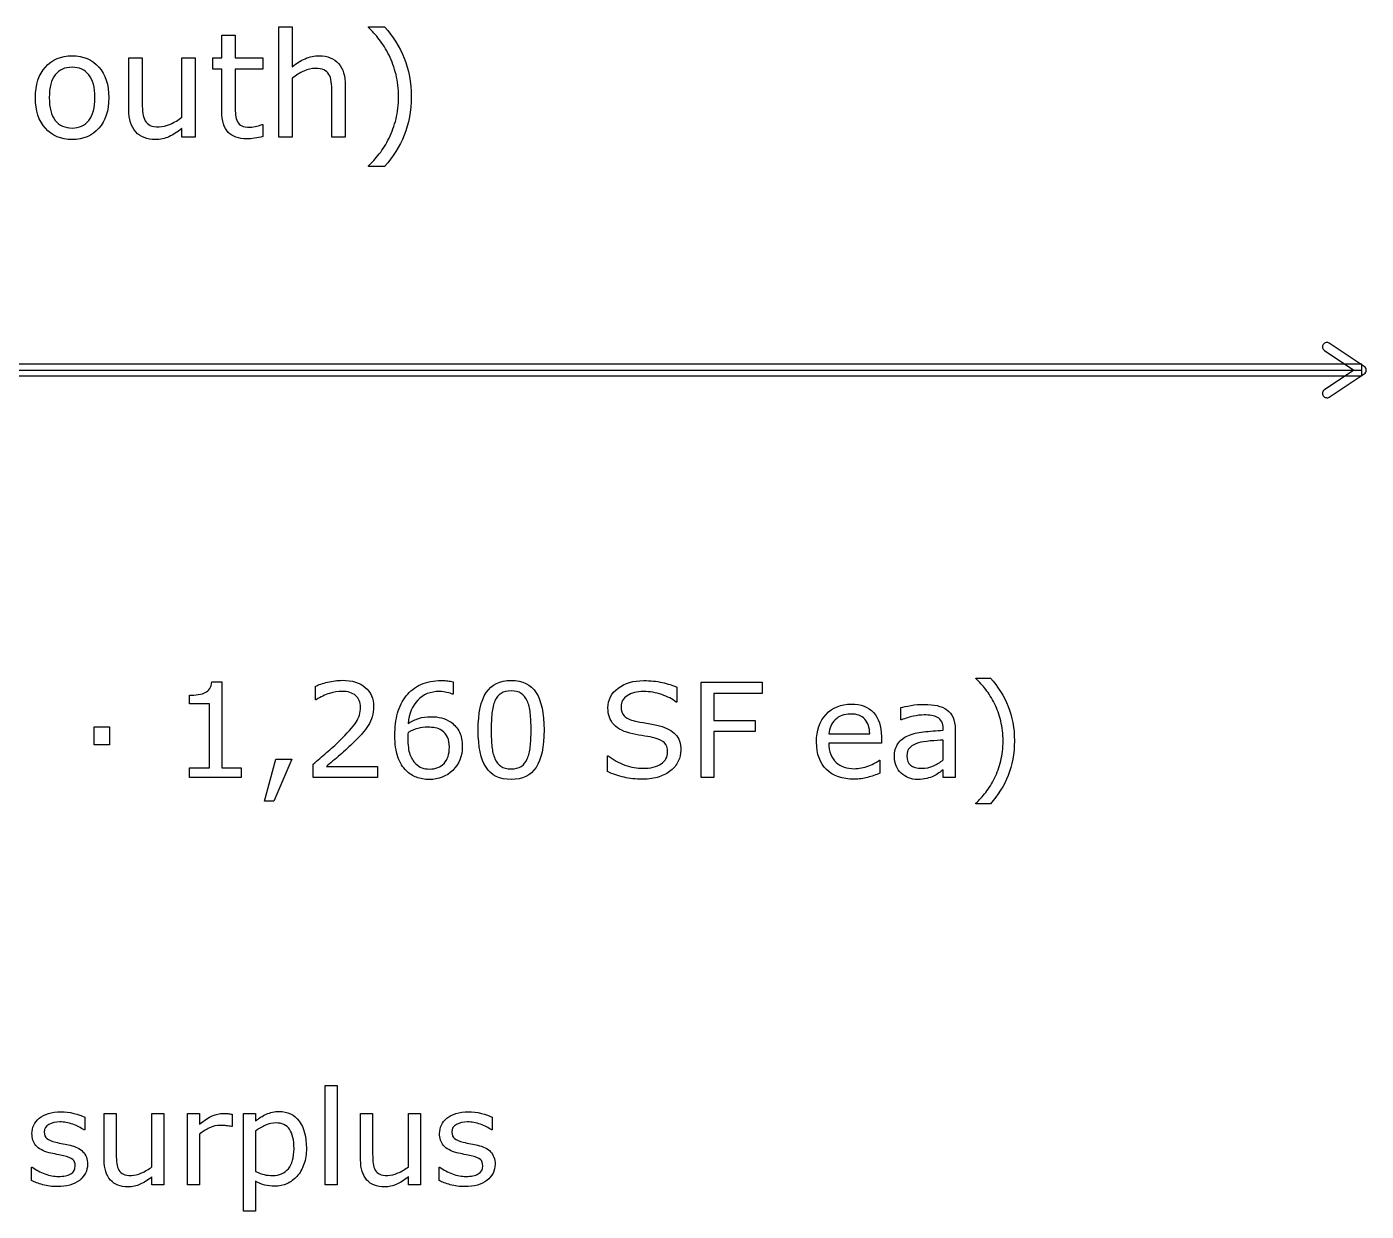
# Model space of a CAD drawing. Extents: x -13 to 750, y 12 to 2314.
# Drawn here: x 176.3 to 268.3, y 1756.1 to 1837.5 of the extents above; entities that cross this region are included whole.
import ezdxf

# ---------------------------------------------------------------- set-up
doc = ezdxf.new("R2010")
doc.units = 0
doc.layers.get('0').update_dxf_attribs({"linetype": 'CONTINUOUS'})

msp = doc.modelspace()

# ---------------------------------------------------------------- linework, layer by layer
at = {"color": 7}
for points in [[(194.53521, 1833.96227), (194.53521, 1829.89), (193.61724, 1829.89), (193.61724, 1837.48766), (194.53521, 1837.48766), (194.53521, 1834.73863)], [(199.75977, 1837.4388), (199.75977, 1837.4876), (200.87793, 1837.4876)], [(189.69629, 1831.67224), (189.69629, 1834.57263), (189.07617, 1834.57263), (189.07617, 1835.34411), (189.69629, 1835.34411), (189.69629, 1836.91149), (190.61426, 1836.91149), (190.61426, 1835.34411), (192.50879, 1835.34411), (192.50879, 1834.57263), (190.61426, 1834.57263), (190.61426, 1832.08728)], [(183.30957, 1831.80406), (183.30957, 1835.3441), (184.22754, 1835.3441), (184.22754, 1832.23863)], [(186.95219, 1831.27189), (186.95219, 1835.34415), (187.87016, 1835.34415), (187.87012, 1829.89)], [(198.17773, 1829.89), (197.25977, 1829.89), (197.25977, 1832.99547)], [(198.17778, 1833.43004), (198.17773, 1829.89)], [(187.87012, 1829.89), (186.95215, 1829.89), (186.95215, 1830.49547)], [(192.45993, 1830.76404), (192.50873, 1830.76404), (192.50879, 1829.9388)], [(200.87793, 1827.87828), (199.75977, 1827.87828), (199.75977, 1827.92708)], [(265.43361, 1815.23959), (267.459, 1813.88998), (265.43361, 1812.54037)], [(268.16602, 1814.13997), (265.76562, 1815.73961)], [(44, 1813.89), (268, 1813.89)], [(265.76562, 1812.04036), (268.16602, 1813.63997)], [(189.01025, 1792.45539), (189.69141, 1792.45539), (189.69141, 1786.55793), (191.02734, 1786.55793), (191.02734, 1785.89)], [(205.57764, 1792.4554), (205.57764, 1791.61604), (205.53374, 1791.61604)], [(241.48975, 1792.6839), (241.48975, 1792.7278), (242.49609, 1792.7278)], [(191.02734, 1785.89), (187.48535, 1785.89), (187.48535, 1786.55797), (188.84766, 1786.55797), (188.84766, 1790.94371), (187.48535, 1790.94371), (187.48535, 1791.54137)], [(196.17334, 1791.23814), (196.12944, 1791.23814), (196.12944, 1792.161)], [(220.95848, 1792.09504), (220.95848, 1791.06672), (220.89698, 1791.06672)], [(236.37451, 1789.85392), (236.33061, 1789.85392), (236.33061, 1790.69327)], [(231.38232, 1788.89142), (234.19482, 1788.89142)], [(234.99898, 1788.70685), (234.99902, 1788.25861)], [(239.24414, 1789.13317), (239.24414, 1789.26062)], [(240.06596, 1789.22109), (240.06592, 1785.89)], [(205.32313, 1787.97729), (205.32275, 1787.97736)], [(234.99902, 1788.25861), (231.38232, 1788.25861)], [(239.24414, 1787.0985), (239.24414, 1788.4652)], [(200.39648, 1785.89), (195.9668, 1785.89), (195.9668, 1786.80846)], [(216.17725, 1786.29426), (216.17725, 1787.3841), (216.23875, 1787.3841)], [(234.8584, 1787.08967), (234.9023, 1787.08967), (234.9023, 1786.18879)], [(196.87649, 1786.64146), (200.39651, 1786.64146), (200.39648, 1785.89)], [(240.06592, 1785.89), (239.24414, 1785.89), (239.24414, 1786.41295)], [(242.49609, 1784.07945), (241.48975, 1784.07945), (241.48975, 1784.12335)], [(181.61426, 1759.61266), (181.61426, 1762.79869), (182.44043, 1762.79869), (182.44043, 1760.00377)], [(184.89262, 1759.13364), (184.89262, 1762.79868), (185.71879, 1762.79868), (185.71875, 1757.89)], [(188.17094, 1761.37486), (188.17094, 1757.89), (187.34477, 1757.89), (187.34477, 1762.79869), (188.17094, 1762.79869), (188.17094, 1762.07359)], [(192.01172, 1758.13609), (192.01172, 1756.07945), (191.18555, 1756.07945), (191.18555, 1762.79869), (192.01172, 1762.79869), (192.01172, 1762.28453)], [(199.22754, 1759.61263), (199.22754, 1762.79866), (200.05371, 1762.79866), (200.05371, 1760.00374)], [(202.5059, 1759.13361), (202.5059, 1762.79865), (203.33207, 1762.79865), (203.33203, 1757.88997)], [(180.27389, 1762.54818), (180.27389, 1761.66488), (180.22999, 1761.66488)], [(190.40771, 1761.89781), (190.36381, 1761.89781)], [(190.40775, 1762.74599), (190.40771, 1761.89781)], [(208.27144, 1762.54819), (208.27144, 1761.66489), (208.22754, 1761.66489)], [(192.01172, 1761.59017), (192.01172, 1758.80843)], [(176.63086, 1758.18439), (176.63086, 1759.11164), (176.67476, 1759.11164)], [(204.62842, 1758.1844), (204.62842, 1759.11165), (204.67232, 1759.11165)], [(185.71875, 1757.89), (184.89258, 1757.89), (184.89258, 1758.43492)], [(203.33203, 1757.88997), (202.50586, 1757.88997), (202.50586, 1758.43489)]]:
    msp.add_lwpolyline(points, dxfattribs=at)
for points in [[(202.69922, 1832.68291)], [(180.98047, 1832.61461)], [(181.92773, 1832.61461)], [(44, 1814.29039), (44, 1813.48961), (268, 1813.48961), (268, 1814.29039)], [(226.79883, 1791.65998), (223.48975, 1791.65998), (223.48975, 1789.81428), (226.33301, 1789.81428), (226.33301, 1789.04084), (223.48975, 1789.04084), (223.48975, 1785.89), (222.61963, 1785.89), (222.61963, 1792.43346), (226.79883, 1792.43346)], [(181.98779, 1788.13561), (180.9375, 1788.13561), (180.9375, 1789.37926), (181.98779, 1789.37926)], [(211.83105, 1789.16389)], [(206.21489, 1788.01251)], [(221.22218, 1787.75764)], [(244.13525, 1788.40358)], [(194.51221, 1787.14244), (193.27295, 1784.26402), (192.63135, 1784.26402), (193.396, 1787.14244)], [(210.67528, 1787.16877)], [(239.24414, 1787.09852)], [(197.62793, 1757.88997), (196.80176, 1757.88997), (196.80176, 1764.72786), (197.62793, 1764.72786)], [(194.65283, 1760.3817)], [(195.50537, 1760.40367)], [(180.4673, 1759.305)], [(208.46484, 1759.30501)]]:
    msp.add_lwpolyline(points, close=True, dxfattribs=at)
for points in [[(200.51172, 1836.6136), (200.274087, 1836.9261), (200.023437, 1837.201167), (199.75977, 1837.4388)], [(200.87793, 1837.4876), (201.454103, 1836.826793), (201.901693, 1836.105763), (202.2207, 1835.32451)], [(201.18066, 1835.52962), (200.975587, 1835.943033), (200.752607, 1836.30436), (200.51172, 1836.6136)], [(177.57227, 1834.7191), (178.027997, 1835.23668), (178.641603, 1835.49547), (179.41309, 1835.49547)], [(179.41309, 1835.49547), (180.178063, 1835.49547), (180.788413, 1835.23668), (181.24414, 1834.7191)], [(195.42388, 1835.29527), (195.729867, 1835.428737), (196.043993, 1835.49547), (196.36626, 1835.49547)], [(196.36626, 1835.49547), (196.955453, 1835.49547), (197.404673, 1835.31806), (197.71392, 1834.96324)], [(201.65918, 1834.20638), (201.53874, 1834.688147), (201.379233, 1835.129227), (201.18066, 1835.52962)], [(176.89355, 1832.61461), (176.89355, 1833.503283), (177.11979, 1834.20478), (177.57227, 1834.7191)], [(179.41309, 1834.70445), (178.915043, 1834.70445), (178.527673, 1834.531927), (178.25098, 1834.18688)], [(180.56543, 1834.18688), (180.288737, 1834.531927), (179.904623, 1834.70445), (179.41309, 1834.70445)], [(181.24414, 1834.7191), (181.699867, 1834.20478), (181.92773, 1833.503283), (181.92773, 1832.61461)], [(194.53521, 1834.73863), (194.821663, 1834.976263), (195.117887, 1835.16181), (195.42388, 1835.29527)], [(196.10747, 1834.62145), (195.856823, 1834.62145), (195.59478, 1834.5596), (195.32134, 1834.4359)], [(196.70317, 1834.51891), (196.550177, 1834.58727), (196.35161, 1834.62145), (196.10747, 1834.62145)], [(197.05474, 1834.21617), (196.97336, 1834.35289), (196.85617, 1834.453803), (196.70317, 1834.51891)], [(197.71392, 1834.96324), (198.02316, 1834.608427), (198.17778, 1834.09736), (198.17778, 1833.43004)], [(202.2207, 1835.32451), (202.539713, 1834.543263), (202.69922, 1833.66273), (202.69922, 1832.68291)], [(178.25098, 1834.18688), (177.97754, 1833.84508), (177.84082, 1833.32099), (177.84082, 1832.61461)], [(180.98047, 1832.61461), (180.98047, 1833.32099), (180.842123, 1833.84508), (180.56543, 1834.18688)], [(195.32134, 1834.4359), (195.0479, 1834.3122), (194.785857, 1834.154323), (194.53521, 1833.96227)], [(197.21587, 1833.69859), (197.186603, 1833.91995), (197.132893, 1834.092477), (197.05474, 1834.21617)], [(197.25977, 1832.99547), (197.25977, 1833.246123), (197.245137, 1833.480497), (197.21587, 1833.69859)], [(201.83984, 1832.68294), (201.83984, 1833.216793), (201.77962, 1833.724607), (201.65918, 1834.20638)], [(201.65918, 1831.15462), (201.77962, 1831.61686), (201.83984, 1832.1263), (201.83984, 1832.68294)], [(202.69922, 1832.68297), (202.69922, 1831.70315), (202.539713, 1830.822617), (202.2207, 1830.04137)], [(177.57227, 1830.51012), (177.11979, 1831.02444), (176.89355, 1831.725937), (176.89355, 1832.61461)], [(177.84082, 1832.61461), (177.84082, 1831.931017), (177.979167, 1831.41181), (178.25586, 1831.05699)], [(180.56055, 1831.05211), (180.840497, 1831.40367), (180.98047, 1831.924503), (180.98047, 1832.61461)], [(181.92773, 1832.61461), (181.92773, 1831.725937), (181.699867, 1831.02444), (181.24414, 1830.51012)], [(183.78809, 1830.26109), (183.469077, 1830.612657), (183.30957, 1831.12698), (183.30957, 1831.80406)], [(184.22754, 1832.23863), (184.22754, 1831.961937), (184.240573, 1831.724307), (184.26664, 1831.52574)], [(190.61426, 1832.08728), (190.61426, 1831.80082), (190.62076, 1831.57621), (190.63376, 1831.41345)], [(178.25586, 1831.05699), (178.532553, 1830.70543), (178.918297, 1830.52965), (179.41309, 1830.52965)], [(179.41309, 1830.52965), (179.90137, 1830.52965), (180.283857, 1830.703803), (180.56055, 1831.05211)], [(184.26664, 1831.52574), (184.292707, 1831.330427), (184.348047, 1831.162783), (184.43266, 1831.02281)], [(184.43266, 1831.02281), (184.520547, 1830.879583), (184.634477, 1830.775417), (184.77445, 1830.71031)], [(186.16117, 1830.79825), (186.444377, 1830.92195), (186.70805, 1831.07983), (186.95219, 1831.27189)], [(190.13086, 1830.23181), (189.841147, 1830.53129), (189.69629, 1831.011433), (189.69629, 1831.67224)], [(190.63376, 1831.41345), (190.64676, 1831.253943), (190.692333, 1831.104203), (190.77048, 1830.96423)], [(190.77048, 1830.96423), (190.842093, 1830.834023), (190.93975, 1830.737993), (191.06345, 1830.67614)], [(201.18066, 1829.83626), (201.382487, 1830.252927), (201.541993, 1830.69238), (201.65918, 1831.15462)], [(179.41309, 1829.73863), (178.641603, 1829.73863), (178.027997, 1829.995793), (177.57227, 1830.51012)], [(181.24414, 1830.51012), (180.788413, 1829.995793), (180.178063, 1829.73863), (179.41309, 1829.73863)], [(185.12598, 1829.73863), (184.55306, 1829.73863), (184.107097, 1829.912783), (183.78809, 1830.26109)], [(184.77445, 1830.71031), (184.914423, 1830.645243), (185.117877, 1830.61271), (185.38481, 1830.61271)], [(186.06348, 1829.93395), (185.780273, 1829.803737), (185.467773, 1829.73863), (185.12598, 1829.73863)], [(185.38481, 1830.61271), (185.622437, 1830.61271), (185.881223, 1830.674557), (186.16117, 1830.79825)], [(186.95215, 1830.49547), (186.642903, 1830.25133), (186.34668, 1830.064157), (186.06348, 1829.93395)], [(191.40039, 1829.78259), (190.84375, 1829.78259), (190.420573, 1829.93233), (190.13086, 1830.23181)], [(191.06345, 1830.67614), (191.190403, 1830.61754), (191.38246, 1830.58824), (191.63962, 1830.58824)], [(191.63962, 1830.58824), (191.78936, 1830.58824), (191.94561, 1830.609407), (192.10837, 1830.65174)], [(192.50879, 1829.9388), (192.336263, 1829.8932), (192.14746, 1829.855763), (191.94238, 1829.82649)], [(192.10837, 1830.65174), (192.27113, 1830.69734), (192.388317, 1830.734773), (192.45993, 1830.76404)], [(202.2207, 1830.04137), (201.901693, 1829.260117), (201.454103, 1828.539087), (200.87793, 1827.87828)], [(191.94238, 1829.82649), (191.74056, 1829.797223), (191.559897, 1829.78259), (191.40039, 1829.78259)], [(200.51172, 1828.75227), (200.765627, 1829.074537), (200.988607, 1829.435867), (201.18066, 1829.83626)], [(199.75977, 1827.92708), (200.010417, 1828.151687), (200.261067, 1828.42675), (200.51172, 1828.75227)], [(265.34961, 1815.65561), (265.305553, 1815.589312), (265.289651, 1815.508222), (265.305406, 1815.430194)], [(265.305406, 1815.430194), (265.321161, 1815.352167), (265.36728, 1815.2836), (265.43361, 1815.23959)], [(265.54021, 1815.783809), (265.462185, 1815.768055), (265.39362, 1815.721937), (265.34961, 1815.65561)], [(265.76562, 1815.73961), (265.699322, 1815.783664), (265.618235, 1815.799564), (265.54021, 1815.783809)], [(268.300164, 1813.88997), (268.300164, 1813.990516), (268.2498, 1814.084378), (268.16602, 1814.13997)], [(268.16602, 1813.63997), (268.2498, 1813.695562), (268.300164, 1813.789424), (268.300164, 1813.88997)], [(265.43361, 1812.54037), (265.367283, 1812.49636), (265.321165, 1812.427795), (265.305411, 1812.34977)], [(265.305411, 1812.34977), (265.289656, 1812.271745), (265.305556, 1812.190658), (265.34961, 1812.12436)], [(265.34961, 1812.12436), (265.39362, 1812.058033), (265.462185, 1812.011915), (265.54021, 1811.996161)], [(265.54021, 1811.996161), (265.618235, 1811.980406), (265.699322, 1811.996306), (265.76562, 1812.04036)], [(188.87402, 1791.99836), (188.953127, 1792.11262), (188.998537, 1792.264963), (189.01025, 1792.45539)], [(196.12944, 1792.161), (196.337453, 1792.263533), (196.61431, 1792.357283), (196.96001, 1792.44225)], [(196.96001, 1792.44225), (197.308643, 1792.52721), (197.645557, 1792.56969), (197.97075, 1792.56969)], [(197.97075, 1792.56969), (198.64165, 1792.56969), (199.16753, 1792.40709), (199.54839, 1792.08189)], [(202.36523, 1791.50182), (202.623043, 1791.832873), (202.955563, 1792.090683), (203.36279, 1792.27525)], [(203.36279, 1792.27525), (203.770017, 1792.46275), (204.244627, 1792.5565), (204.78662, 1792.5565)], [(204.78662, 1792.5565), (204.959473, 1792.5565), (205.104493, 1792.549167), (205.22168, 1792.5345)], [(205.22168, 1792.5345), (205.338867, 1792.519833), (205.45752, 1792.493467), (205.57764, 1792.4554)], [(207.854, 1791.73029), (208.220213, 1792.28693), (208.791503, 1792.56525), (209.56787, 1792.56525)], [(209.56787, 1792.56525), (210.35303, 1792.56525), (210.925783, 1792.282537), (211.28613, 1791.71711)], [(216.91111, 1792.02473), (217.374003, 1792.37629), (217.961407, 1792.55207), (218.67332, 1792.55207)], [(218.67332, 1792.55207), (219.13328, 1792.55207), (219.555153, 1792.508123), (219.93894, 1792.42023)], [(219.93894, 1792.42023), (220.322733, 1792.332343), (220.66258, 1792.223947), (220.95848, 1792.09504)], [(242.1665, 1791.94122), (241.952633, 1792.222467), (241.72705, 1792.470027), (241.48975, 1792.6839)], [(242.49609, 1792.7278), (243.01465, 1792.133073), (243.417483, 1791.484147), (243.70459, 1790.78102)], [(187.48535, 1791.54137), (187.669923, 1791.54137), (187.867677, 1791.556003), (188.07861, 1791.58527)], [(188.07861, 1791.58527), (188.28955, 1791.61747), (188.44922, 1791.66288), (188.55762, 1791.7215)], [(188.55762, 1791.7215), (188.692387, 1791.794747), (188.797853, 1791.887033), (188.87402, 1791.99836)], [(197.08301, 1791.66881), (196.772463, 1791.575057), (196.46924, 1791.4315), (196.17334, 1791.23814)], [(197.94873, 1791.80943), (197.68213, 1791.80943), (197.393557, 1791.762557), (197.08301, 1791.66881)], [(198.88477, 1791.51939), (198.66211, 1791.71275), (198.350097, 1791.80943), (197.94873, 1791.80943)], [(199.22314, 1790.72398), (199.22314, 1791.063827), (199.11035, 1791.328963), (198.88477, 1791.51939)], [(199.54839, 1792.08189), (199.92925, 1791.75963), (200.11968, 1791.321643), (200.11968, 1790.76793)], [(201.76758, 1790.3065), (201.893553, 1790.754747), (202.09277, 1791.153187), (202.36523, 1791.50182)], [(204.65484, 1791.80059), (204.024953, 1791.80059), (203.52251, 1791.602837), (203.14751, 1791.20733)], [(205.16021, 1791.73909), (204.996143, 1791.78009), (204.827687, 1791.80059), (204.65484, 1791.80059)], [(205.53374, 1791.61604), (205.451707, 1791.659973), (205.327197, 1791.70099), (205.16021, 1791.73909)], [(207.30469, 1789.1551), (207.30469, 1790.318187), (207.487793, 1791.176583), (207.854, 1791.73029)], [(208.88232, 1791.66877), (208.703613, 1791.55451), (208.561523, 1791.381657), (208.45605, 1791.15021)], [(209.56787, 1791.84016), (209.292483, 1791.84016), (209.063967, 1791.78303), (208.88232, 1791.66877)], [(210.24902, 1791.66877), (210.07324, 1791.78303), (209.84619, 1791.84016), (209.56787, 1791.84016)], [(210.6709, 1791.159), (210.56836, 1791.384587), (210.427733, 1791.55451), (210.24902, 1791.66877)], [(211.28613, 1791.71711), (211.64941, 1791.15461), (211.83105, 1790.303537), (211.83105, 1789.16389)], [(216.21678, 1790.68), (216.21678, 1791.227853), (216.448223, 1791.676097), (216.91111, 1792.02473)], [(217.54396, 1791.51057), (217.262707, 1791.31721), (217.12208, 1791.068187), (217.12208, 1790.7635)], [(218.66896, 1791.8006), (218.203133, 1791.8006), (217.828133, 1791.703923), (217.54396, 1791.51057)], [(219.91261, 1791.58967), (219.50831, 1791.73029), (219.09376, 1791.8006), (218.66896, 1791.8006)], [(220.89698, 1791.06672), (220.64796, 1791.277653), (220.319837, 1791.45197), (219.91261, 1791.58967)], [(242.76855, 1790.96563), (242.583983, 1791.337703), (242.3833, 1791.6629), (242.1665, 1791.94122)], [(198.91113, 1789.68248), (199.119137, 1790.004747), (199.22314, 1790.351913), (199.22314, 1790.72398)], [(200.11968, 1790.76793), (200.11968, 1790.518903), (200.087447, 1790.285993), (200.02298, 1790.0692)], [(203.14751, 1791.20733), (202.77251, 1790.814757), (202.55425, 1790.28302), (202.49273, 1789.61212)], [(208.45605, 1791.15021), (208.356443, 1790.933417), (208.287597, 1790.650703), (208.24951, 1790.30207)], [(210.88184, 1790.32404), (210.846707, 1790.652167), (210.776393, 1790.930487), (210.6709, 1791.159)], [(216.63426, 1789.51545), (216.35594, 1789.814277), (216.21678, 1790.20246), (216.21678, 1790.68)], [(217.12208, 1790.7635), (217.12208, 1790.491033), (217.192393, 1790.277163), (217.33302, 1790.12189)], [(231.19771, 1790.22736), (231.637163, 1790.69904), (232.214313, 1790.93488), (232.92916, 1790.93488)], [(232.92916, 1790.93488), (233.591267, 1790.93488), (234.101033, 1790.74152), (234.45846, 1790.3548)], [(236.33061, 1790.69327), (236.491743, 1790.737203), (236.724653, 1790.785543), (237.02934, 1790.83829)], [(237.02934, 1790.83829), (237.334027, 1790.891023), (237.63432, 1790.91739), (237.93022, 1790.91739)], [(237.93022, 1790.91739), (238.27592, 1790.91739), (238.57621, 1790.88809), (238.83109, 1790.82949)], [(238.83109, 1790.82949), (239.088903, 1790.773823), (239.31156, 1790.677143), (239.49906, 1790.53945)], [(239.49906, 1790.53945), (239.683633, 1790.40469), (239.82426, 1790.230373), (239.92094, 1790.0165)], [(243.19922, 1789.77472), (243.09082, 1790.208313), (242.947263, 1790.605283), (242.76855, 1790.96563)], [(243.70459, 1790.78102), (243.991697, 1790.0779), (244.13525, 1789.28542), (244.13525, 1788.40358)], [(197.75537, 1788.38609), (198.31787, 1788.931017), (198.703123, 1789.363147), (198.91113, 1789.68248)], [(199.74612, 1789.45836), (199.631867, 1789.27672), (199.497103, 1789.09801), (199.34183, 1788.92223)], [(200.02298, 1790.0692), (199.961447, 1789.855333), (199.86916, 1789.65172), (199.74612, 1789.45836)], [(201.58301, 1788.76402), (201.58301, 1789.3441), (201.644533, 1789.85826), (201.76758, 1790.3065)], [(202.49273, 1789.61212), (202.738823, 1789.761533), (202.98052, 1789.874327), (203.21782, 1789.9505)], [(203.21782, 1789.9505), (203.458053, 1790.0296), (203.73491, 1790.06915), (204.04839, 1790.06915)], [(204.04839, 1790.06915), (204.32671, 1790.06915), (204.57134, 1790.042783), (204.78228, 1789.99005)], [(204.78228, 1789.99005), (204.996147, 1789.94025), (205.214407, 1789.83771), (205.43706, 1789.68243)], [(205.43706, 1789.68243), (205.694873, 1789.503717), (205.888233, 1789.27813), (206.01714, 1789.00567)], [(208.24951, 1790.30207), (208.214377, 1789.953437), (208.19681, 1789.571113), (208.19681, 1789.1551)], [(210.93894, 1789.16389), (210.93894, 1789.609197), (210.919907, 1789.995913), (210.88184, 1790.32404)], [(217.92625, 1788.88703), (217.34617, 1789.010077), (216.915507, 1789.21955), (216.63426, 1789.51545)], [(217.33302, 1790.12189), (217.473647, 1789.966617), (217.721203, 1789.847967), (218.07569, 1789.76594)], [(218.07569, 1789.76594), (218.26319, 1789.72494), (218.529793, 1789.675133), (218.8755, 1789.61652)], [(218.8755, 1789.61652), (219.2212, 1789.55792), (219.514167, 1789.497863), (219.7544, 1789.43635)], [(219.7544, 1789.43635), (220.240733, 1789.307443), (220.606947, 1789.112617), (220.85304, 1788.85187)], [(230.54293, 1788.31574), (230.54293, 1789.118473), (230.76119, 1789.75568), (231.19771, 1790.22736)], [(231.82617, 1789.86262), (231.56543, 1789.601873), (231.41748, 1789.27814), (231.38232, 1788.89142)], [(232.88525, 1790.25373), (232.44287, 1790.25373), (232.089843, 1790.12336), (231.82617, 1789.86262)], [(233.86523, 1789.89777), (233.651363, 1790.135077), (233.324703, 1790.25373), (232.88525, 1790.25373)], [(234.19482, 1788.89142), (234.192153, 1789.32502), (234.08229, 1789.66047), (233.86523, 1789.89777)], [(234.45846, 1790.3548), (234.818807, 1789.968087), (234.99898, 1789.41877), (234.99898, 1788.70685)], [(237.20068, 1790.10001), (236.93408, 1790.044343), (236.65869, 1789.962313), (236.37451, 1789.85392)], [(237.92578, 1790.18791), (237.708987, 1790.18791), (237.467287, 1790.15861), (237.20068, 1790.10001)], [(238.43994, 1790.15271), (238.27588, 1790.176177), (238.104493, 1790.18791), (237.92578, 1790.18791)], [(238.86182, 1790.01647), (238.744633, 1790.083857), (238.604007, 1790.12927), (238.43994, 1790.15271)], [(239.14307, 1789.72644), (239.078603, 1789.849487), (238.984853, 1789.946163), (238.86182, 1790.01647)], [(239.24414, 1789.26062), (239.24414, 1789.44812), (239.21045, 1789.603393), (239.14307, 1789.72644)], [(239.92094, 1790.0165), (240.01762, 1789.802633), (240.06596, 1789.537497), (240.06596, 1789.22109)], [(243.36182, 1788.40362), (243.36182, 1788.884093), (243.30762, 1789.341127), (243.19922, 1789.77472)], [(199.34183, 1788.92223), (199.189483, 1788.746443), (199.003447, 1788.551617), (198.78372, 1788.33775)], [(201.78516, 1787.31383), (201.650393, 1787.715197), (201.58301, 1788.198593), (201.58301, 1788.76402)], [(202.47508, 1788.79908), (202.472413, 1788.74048), (202.47108, 1788.665773), (202.47108, 1788.57496)], [(202.47108, 1788.57496), (202.47108, 1788.112067), (202.517957, 1787.745857), (202.61171, 1787.47633)], [(202.48828, 1788.98804), (202.48228, 1788.923573), (202.47788, 1788.860587), (202.47508, 1788.79908)], [(203.14746, 1789.26051), (202.933593, 1789.20191), (202.713867, 1789.111087), (202.48828, 1788.98804)], [(203.8418, 1789.34841), (203.592773, 1789.34841), (203.361327, 1789.31911), (203.14746, 1789.26051)], [(204.35596, 1789.30451), (204.191893, 1789.333777), (204.020507, 1789.34841), (203.8418, 1789.34841)], [(204.8042, 1789.11994), (204.669433, 1789.213693), (204.52002, 1789.275217), (204.35596, 1789.30451)], [(205.19971, 1788.65412), (205.120603, 1788.832833), (204.988767, 1788.988107), (204.8042, 1789.11994)], [(205.32275, 1787.97736), (205.32275, 1788.24982), (205.281737, 1788.475407), (205.19971, 1788.65412)], [(206.01714, 1789.00567), (206.148973, 1788.73321), (206.21489, 1788.402157), (206.21489, 1788.01251)], [(207.84521, 1786.58869), (207.484863, 1787.14533), (207.30469, 1788.0008), (207.30469, 1789.1551)], [(208.19681, 1789.1551), (208.19681, 1788.698067), (208.21291, 1788.31574), (208.24511, 1788.00812)], [(210.88184, 1788.00373), (210.919907, 1788.325997), (210.93894, 1788.712717), (210.93894, 1789.16389)], [(211.83105, 1789.16389), (211.83105, 1787.989083), (211.64648, 1787.12629), (211.27734, 1786.57551)], [(218.73924, 1788.74201), (218.484353, 1788.780077), (218.213357, 1788.828417), (217.92625, 1788.88703)], [(219.45555, 1788.59699), (219.235823, 1788.65559), (218.997053, 1788.70393), (218.73924, 1788.74201)], [(220.10154, 1788.27619), (219.960913, 1788.413883), (219.745583, 1788.520817), (219.45555, 1788.59699)], [(220.85304, 1788.85187), (221.099133, 1788.59113), (221.22218, 1788.226387), (221.22218, 1787.75764)], [(236.13281, 1788.21472), (236.293943, 1788.446167), (236.52246, 1788.627807), (236.81836, 1788.75964)], [(236.81836, 1788.75964), (237.117187, 1788.891473), (237.476073, 1788.98083), (237.89502, 1789.02771)], [(237.89502, 1789.02771), (238.313967, 1789.074577), (238.763673, 1789.10973), (239.24414, 1789.13317)], [(195.9668, 1786.80846), (196.274413, 1787.072127), (196.58203, 1787.335797), (196.88965, 1787.59947)], [(196.88965, 1787.59947), (197.200197, 1787.863143), (197.48877, 1788.12535), (197.75537, 1788.38609)], [(198.78372, 1788.33775), (198.470247, 1788.030137), (198.146517, 1787.73131), (197.81253, 1787.44127)], [(204.95839, 1786.85669), (205.20155, 1787.11743), (205.32313, 1787.490963), (205.32313, 1787.97729)], [(206.21484, 1788.01256), (206.21484, 1787.34752), (205.995113, 1786.804063), (205.55566, 1786.38219)], [(208.24511, 1788.00812), (208.27731, 1787.700507), (208.346157, 1787.425117), (208.45165, 1787.18195)], [(210.67529, 1787.16877), (210.77783, 1787.406077), (210.84668, 1787.684397), (210.88184, 1788.00373)], [(219.86424, 1786.826), (220.165993, 1787.028147), (220.31687, 1787.297677), (220.31687, 1787.63459)], [(220.31687, 1787.63459), (220.31687, 1787.92463), (220.245093, 1788.138497), (220.10154, 1788.27619)], [(221.22217, 1787.75764), (221.22217, 1787.502753), (221.16211, 1787.2508), (221.04199, 1787.00178)], [(231.22848, 1786.43488), (230.771447, 1786.877267), (230.54293, 1787.50422), (230.54293, 1788.31574)], [(231.38232, 1788.25861), (231.38232, 1787.956857), (231.42773, 1787.693187), (231.51855, 1787.4676)], [(235.89551, 1787.31384), (235.89551, 1787.685907), (235.97461, 1787.9862), (236.13281, 1788.21472)], [(236.96777, 1787.95545), (236.82129, 1787.814823), (236.74805, 1787.62), (236.74805, 1787.37098)], [(237.54346, 1788.27186), (237.306153, 1788.204473), (237.114257, 1788.099003), (236.96777, 1787.95545)], [(238.35205, 1788.3993), (238.01221, 1788.370033), (237.74268, 1788.327553), (237.54346, 1788.27186)], [(239.24414, 1788.4652), (238.992187, 1788.450533), (238.694823, 1788.428567), (238.35205, 1788.3993)], [(243.19922, 1787.02813), (243.30762, 1787.44415), (243.36182, 1787.902647), (243.36182, 1788.40362)], [(244.13525, 1788.40367), (244.13525, 1787.521837), (243.991697, 1786.729357), (243.70459, 1786.02623)], [(197.81253, 1787.44127), (197.478543, 1787.154163), (197.16653, 1786.88756), (196.87649, 1786.64146)], [(202.36963, 1786.34703), (202.117677, 1786.590197), (201.922853, 1786.912463), (201.78516, 1787.31383)], [(202.61171, 1787.47633), (202.70839, 1787.209723), (202.840227, 1786.998783), (203.00722, 1786.84351)], [(203.00722, 1786.84351), (203.14198, 1786.714603), (203.286997, 1786.61939), (203.44227, 1786.55787)], [(203.95643, 1786.46997), (204.381237, 1786.46997), (204.715223, 1786.598877), (204.95839, 1786.85669)], [(208.45165, 1787.18195), (208.54833, 1786.953437), (208.68456, 1786.77912), (208.86034, 1786.659)], [(210.25341, 1786.65021), (210.43505, 1786.76447), (210.575673, 1786.937323), (210.67528, 1787.16877)], [(216.23875, 1787.3841), (216.569803, 1787.108707), (216.952127, 1786.896303), (217.38572, 1786.74689)], [(217.38572, 1786.74689), (217.819313, 1786.597477), (218.22654, 1786.52277), (218.6074, 1786.52277)], [(218.6074, 1786.52277), (219.146467, 1786.52277), (219.565413, 1786.623847), (219.86424, 1786.826)], [(221.04199, 1787.00178), (220.924803, 1786.752753), (220.759277, 1786.541813), (220.54541, 1786.36896)], [(231.51855, 1787.4676), (231.609377, 1787.24494), (231.73389, 1787.061833), (231.89209, 1786.91828)], [(231.89209, 1786.91828), (232.044437, 1786.777653), (232.224613, 1786.672183), (232.43262, 1786.60187)], [(233.12695, 1786.49641), (233.460937, 1786.49641), (233.796387, 1786.562327), (234.1333, 1786.69416)], [(234.1333, 1786.69416), (234.473147, 1786.828927), (234.714847, 1786.960763), (234.8584, 1787.08967)], [(236.35693, 1786.19323), (236.049317, 1786.486203), (235.89551, 1786.85974), (235.89551, 1787.31384)], [(236.74805, 1787.37098), (236.74805, 1787.089727), (236.83301, 1786.877323), (237.00293, 1786.73377)], [(237.00293, 1786.73377), (237.17285, 1786.593143), (237.432127, 1786.52283), (237.78076, 1786.52283)], [(237.78076, 1786.52283), (238.0708, 1786.52283), (238.335937, 1786.578493), (238.57617, 1786.68982)], [(238.57617, 1786.68982), (238.816403, 1786.80408), (239.03906, 1786.940313), (239.24414, 1787.09852)], [(242.76855, 1785.84161), (242.950197, 1786.21661), (243.093753, 1786.612117), (243.19922, 1787.02813)], [(203.06836, 1785.90318), (202.804687, 1786.002793), (202.571777, 1786.150743), (202.36963, 1786.34703)], [(203.94727, 1785.75377), (203.625003, 1785.75377), (203.332033, 1785.803573), (203.06836, 1785.90318)], [(203.44227, 1786.55787), (203.600477, 1786.49927), (203.771863, 1786.46997), (203.95643, 1786.46997)], [(205.55566, 1786.38219), (205.11914, 1785.963243), (204.58301, 1785.75377), (203.94727, 1785.75377)], [(209.56787, 1785.75373), (208.782717, 1785.75373), (208.208497, 1786.03205), (207.84521, 1786.58869)], [(208.86034, 1786.659), (209.039053, 1786.538887), (209.274893, 1786.47883), (209.56786, 1786.47883)], [(209.56786, 1786.47883), (209.843253, 1786.47883), (210.07177, 1786.535957), (210.25341, 1786.65021)], [(211.27734, 1786.57551), (210.911133, 1786.027657), (210.34131, 1785.75373), (209.56787, 1785.75373)], [(217.32422, 1785.90314), (216.94922, 1785.991033), (216.566897, 1786.121407), (216.17725, 1786.29426)], [(218.59863, 1785.77131), (218.12695, 1785.77131), (217.702147, 1785.815253), (217.32422, 1785.90314)], [(219.72363, 1785.92951), (219.413083, 1785.824043), (219.038083, 1785.77131), (218.59863, 1785.77131)], [(220.54541, 1786.36896), (220.311037, 1786.18146), (220.03711, 1786.034977), (219.72363, 1785.92951)], [(233.1357, 1785.7757), (232.321247, 1785.7757), (231.685507, 1785.995427), (231.22848, 1786.43488)], [(232.43262, 1786.60187), (232.643553, 1786.531563), (232.874997, 1786.49641), (233.12695, 1786.49641)], [(234.04976, 1785.89435), (233.759727, 1785.81525), (233.45504, 1785.7757), (233.1357, 1785.7757)], [(234.9023, 1786.18879), (234.62398, 1786.071603), (234.3398, 1785.973457), (234.04976, 1785.89435)], [(237.48193, 1785.75378), (237.03955, 1785.75378), (236.66455, 1785.900263), (236.35693, 1786.19323)], [(238.11035, 1785.82408), (237.931643, 1785.777213), (237.72217, 1785.75378), (237.48193, 1785.75378)], [(238.58496, 1785.99107), (238.447267, 1785.92369), (238.289063, 1785.868027), (238.11035, 1785.82408)], [(238.94531, 1786.20201), (238.822263, 1786.114123), (238.702147, 1786.04381), (238.58496, 1785.99107)], [(239.24414, 1786.41295), (239.1709, 1786.36315), (239.07129, 1786.292837), (238.94531, 1786.20201)], [(242.1665, 1784.86602), (242.39502, 1785.15606), (242.595703, 1785.481257), (242.76855, 1785.84161)], [(243.70459, 1786.02623), (243.417483, 1785.323103), (243.01465, 1784.674177), (242.49609, 1784.07945)], [(241.48975, 1784.12335), (241.71533, 1784.325497), (241.940913, 1784.573053), (242.1665, 1784.86602)], [(177.15816, 1762.46908), (177.322227, 1762.606773), (177.530237, 1762.715173), (177.78219, 1762.79428)], [(177.78219, 1762.79428), (178.03707, 1762.876307), (178.32125, 1762.91732), (178.63473, 1762.91732)], [(178.63473, 1762.91732), (178.927697, 1762.91732), (179.223593, 1762.8807), (179.52242, 1762.80746)], [(179.52242, 1762.80746), (179.82418, 1762.737147), (180.07467, 1762.65072), (180.27389, 1762.54818)], [(189.03666, 1762.6317), (189.288613, 1762.743027), (189.54496, 1762.79869), (189.8057, 1762.79869)], [(189.8057, 1762.79869), (189.94926, 1762.79869), (190.053267, 1762.79429), (190.11772, 1762.78549)], [(190.11772, 1762.78549), (190.182187, 1762.77949), (190.278863, 1762.766323), (190.40775, 1762.74599)], [(192.75, 1762.74596), (193.025393, 1762.871933), (193.318363, 1762.93492), (193.62891, 1762.93492)], [(193.62891, 1762.93492), (194.220703, 1762.93492), (194.680663, 1762.7108), (195.00879, 1762.26256)], [(205.15572, 1762.46909), (205.319787, 1762.606783), (205.527797, 1762.715183), (205.77975, 1762.79429)], [(205.77975, 1762.79429), (206.03463, 1762.876317), (206.318807, 1762.91733), (206.63228, 1762.91733)], [(206.63228, 1762.91733), (206.925253, 1762.91733), (207.221153, 1762.88071), (207.51998, 1762.80747)], [(207.51998, 1762.80747), (207.82174, 1762.737157), (208.072227, 1762.65073), (208.27144, 1762.54819)], [(176.65279, 1761.41879), (176.65279, 1761.620937), (176.693807, 1761.811367), (176.77584, 1761.99008)], [(176.77584, 1761.99008), (176.8608, 1762.168787), (176.98824, 1762.328453), (177.15816, 1762.46908)], [(177.8086, 1762.04281), (177.600593, 1761.928557), (177.49659, 1761.75717), (177.49659, 1761.52865)], [(178.57325, 1762.21859), (178.271497, 1762.21859), (178.016613, 1762.159997), (177.8086, 1762.04281)], [(179.46095, 1762.056), (179.15919, 1762.164393), (178.86329, 1762.21859), (178.57325, 1762.21859)], [(180.22999, 1761.66488), (180.01905, 1761.820153), (179.762703, 1761.950527), (179.46095, 1762.056)], [(188.17094, 1762.07359), (188.499067, 1762.337263), (188.78764, 1762.5233), (189.03666, 1762.6317)], [(189.59477, 1761.98131), (189.339883, 1761.98131), (189.09379, 1761.92418), (188.85649, 1761.80992)], [(190.00346, 1761.95931), (189.8892, 1761.973977), (189.75297, 1761.98131), (189.59477, 1761.98131)], [(190.36381, 1761.89781), (190.240763, 1761.927077), (190.120647, 1761.947577), (190.00346, 1761.95931)], [(192.01172, 1762.28453), (192.231447, 1762.469103), (192.47754, 1762.622913), (192.75, 1762.74596)], [(192.70166, 1761.99446), (192.461427, 1761.89192), (192.231447, 1761.757157), (192.01172, 1761.59017)], [(193.41797, 1762.14827), (193.180663, 1762.14827), (192.941893, 1762.097), (192.70166, 1761.99446)], [(194.34961, 1761.70882), (194.147463, 1762.001787), (193.836917, 1762.14827), (193.41797, 1762.14827)], [(195.00879, 1762.26256), (195.339843, 1761.817247), (195.50537, 1761.197617), (195.50537, 1760.40367)], [(204.65035, 1761.4188), (204.65035, 1761.620947), (204.691367, 1761.811377), (204.7734, 1761.99009)], [(204.7734, 1761.99009), (204.85836, 1762.168797), (204.9858, 1762.328463), (205.15572, 1762.46909)], [(205.80615, 1762.04282), (205.598143, 1761.928567), (205.49414, 1761.75718), (205.49414, 1761.52866)], [(206.5708, 1762.2186), (206.26904, 1762.2186), (206.014157, 1762.160007), (205.80615, 1762.04282)], [(207.4585, 1762.05601), (207.15674, 1762.164403), (206.86084, 1762.2186), (206.5708, 1762.2186)], [(208.22754, 1761.66489), (208.0166, 1761.820163), (207.760253, 1761.950537), (207.4585, 1762.05601)], [(176.92086, 1760.60141), (176.742147, 1760.824063), (176.65279, 1761.096523), (176.65279, 1761.41879)], [(177.49659, 1761.52865), (177.49659, 1761.326503), (177.55958, 1761.17416), (177.68556, 1761.07162)], [(177.68556, 1761.07162), (177.808607, 1760.96908), (178.007823, 1760.885583), (178.28321, 1760.82113)], [(188.85649, 1761.80992), (188.619183, 1761.698593), (188.390667, 1761.553573), (188.17094, 1761.37486)], [(194.65283, 1760.38167), (194.65283, 1760.973463), (194.551757, 1761.415847), (194.34961, 1761.70882)], [(204.91842, 1760.60142), (204.739707, 1760.824073), (204.65035, 1761.096533), (204.65035, 1761.4188)], [(205.49414, 1761.52866), (205.49414, 1761.326513), (205.55713, 1761.17417), (205.68311, 1761.07163)], [(205.68311, 1761.07163), (205.806157, 1760.96909), (206.005373, 1760.885593), (206.28076, 1760.82114)], [(177.83932, 1760.10043), (177.408653, 1760.21469), (177.1025, 1760.381683), (176.92086, 1760.60141)], [(178.35348, 1759.98617), (178.16598, 1760.021303), (177.994593, 1760.05939), (177.83932, 1760.10043)], [(178.28321, 1760.82113), (178.435557, 1760.785997), (178.60548, 1760.75084), (178.79298, 1760.71566)], [(178.79298, 1760.71566), (178.983407, 1760.680527), (179.14161, 1760.648293), (179.26759, 1760.61896)], [(179.26759, 1760.61896), (179.651377, 1760.531073), (179.947273, 1760.380197), (180.15528, 1760.16633)], [(180.15528, 1760.16633), (180.363293, 1759.94953), (180.4673, 1759.66242), (180.4673, 1759.305)], [(182.44043, 1760.00377), (182.44043, 1759.754743), (182.452163, 1759.540877), (182.47563, 1759.36217)], [(194.26611, 1759.00182), (194.523923, 1759.312367), (194.65283, 1759.772327), (194.65283, 1760.3817)], [(195.50537, 1760.40367), (195.50537, 1760.005237), (195.44824, 1759.64049), (195.33398, 1759.30943)], [(200.05371, 1760.00374), (200.05371, 1759.754713), (200.065443, 1759.540847), (200.08891, 1759.36214)], [(205.83687, 1760.10044), (205.40621, 1760.2147), (205.10006, 1760.381693), (204.91842, 1760.60142)], [(206.35103, 1759.98618), (206.16353, 1760.021313), (205.992143, 1760.0594), (205.83687, 1760.10044)], [(206.28076, 1760.82114), (206.433107, 1760.786007), (206.60303, 1760.75085), (206.79053, 1760.71567)], [(206.79053, 1760.71567), (206.980957, 1760.680537), (207.13916, 1760.648303), (207.26514, 1760.61897)], [(207.26514, 1760.61897), (207.648927, 1760.531083), (207.944823, 1760.380207), (208.15283, 1760.16634)], [(208.15283, 1760.16634), (208.360837, 1759.94954), (208.46484, 1759.66243), (208.46484, 1759.30501)], [(176.67476, 1759.11164), (176.935507, 1758.915353), (177.225547, 1758.758613), (177.54488, 1758.64142)], [(178.8149, 1759.89387), (178.697713, 1759.920203), (178.543907, 1759.95097), (178.35348, 1759.98617)], [(179.4565, 1759.63898), (179.345173, 1759.738593), (179.131307, 1759.823557), (178.8149, 1759.89387)], [(179.31588, 1758.64582), (179.52096, 1758.763007), (179.6235, 1758.947577), (179.6235, 1759.19953)], [(179.6235, 1759.19953), (179.6235, 1759.39289), (179.567833, 1759.539373), (179.4565, 1759.63898)], [(180.46729, 1759.305), (180.46729, 1758.85676), (180.281253, 1758.489083), (179.90918, 1758.20197)], [(182.04492, 1758.22398), (181.757813, 1758.540387), (181.61426, 1759.00328), (181.61426, 1759.61266)], [(182.47563, 1759.36217), (182.49903, 1759.18639), (182.548833, 1759.03551), (182.62504, 1758.90953)], [(184.1807, 1758.70737), (184.435587, 1758.818703), (184.672893, 1758.960793), (184.89262, 1759.13364)], [(195.33398, 1759.30943), (195.219727, 1758.98131), (195.058597, 1758.70299), (194.85059, 1758.47447)], [(199.6582, 1758.22395), (199.371093, 1758.540357), (199.22754, 1759.00325), (199.22754, 1759.61263)], [(200.08891, 1759.36214), (200.112377, 1759.18636), (200.16218, 1759.03548), (200.23832, 1758.9095)], [(201.79399, 1758.70734), (202.04887, 1758.818673), (202.286173, 1758.960763), (202.5059, 1759.13361)], [(204.67232, 1759.11165), (204.933067, 1758.915363), (205.223107, 1758.758623), (205.54244, 1758.64143)], [(206.81246, 1759.89388), (206.695273, 1759.920213), (206.541463, 1759.95098), (206.35103, 1759.98618)], [(207.45406, 1759.63899), (207.342733, 1759.738603), (207.128867, 1759.823567), (206.81246, 1759.89388)], [(207.31344, 1758.64583), (207.518513, 1758.763017), (207.62105, 1758.947587), (207.62105, 1759.19954)], [(207.62105, 1759.19954), (207.62105, 1759.3929), (207.565387, 1759.539383), (207.45406, 1759.63899)], [(208.46484, 1759.30501), (208.46484, 1758.85677), (208.278807, 1758.489093), (207.90674, 1758.20198)], [(177.39111, 1757.89875), (177.089357, 1757.986643), (176.83594, 1758.081857), (176.63086, 1758.18439)], [(177.54488, 1758.64142), (177.86422, 1758.527167), (178.170373, 1758.47004), (178.46334, 1758.47004)], [(179.90918, 1758.20197), (179.54004, 1757.914863), (179.03467, 1757.77131), (178.39307, 1757.77131)], [(178.46334, 1758.47004), (178.82662, 1758.47004), (179.1108, 1758.528633), (179.31588, 1758.64582)], [(183.24902, 1757.75377), (182.7334, 1757.75377), (182.332033, 1757.910507), (182.04492, 1758.22398)], [(182.62504, 1758.90953), (182.70414, 1758.780623), (182.80668, 1758.686873), (182.93266, 1758.62828)], [(182.93266, 1758.62828), (183.058633, 1758.56968), (183.241737, 1758.54038), (183.48197, 1758.54038)], [(183.48197, 1758.54038), (183.695837, 1758.54038), (183.928747, 1758.596043), (184.1807, 1758.70737)], [(184.89258, 1758.43492), (184.61426, 1758.215193), (184.347657, 1758.046737), (184.09277, 1757.92955)], [(192.01172, 1758.80843), (192.246093, 1758.702957), (192.446777, 1758.63118), (192.61377, 1758.5931)], [(192.61377, 1758.5931), (192.78369, 1758.555033), (192.975583, 1758.536), (193.18945, 1758.536)], [(193.18945, 1758.536), (193.64941, 1758.536), (194.008297, 1758.691273), (194.26611, 1759.00182)], [(194.85059, 1758.47447), (194.65723, 1758.257677), (194.428713, 1758.08922), (194.16504, 1757.9691)], [(200.8623, 1757.75374), (200.34668, 1757.75374), (199.945313, 1757.910477), (199.6582, 1758.22395)], [(200.23832, 1758.9095), (200.31742, 1758.780593), (200.41996, 1758.686843), (200.54594, 1758.62825)], [(200.54594, 1758.62825), (200.671913, 1758.56965), (200.855017, 1758.54035), (201.09525, 1758.54035)], [(201.09525, 1758.54035), (201.309123, 1758.54035), (201.542037, 1758.596013), (201.79399, 1758.70734)], [(202.50586, 1758.43489), (202.22754, 1758.215163), (201.960937, 1758.046707), (201.70605, 1757.92952)], [(205.38867, 1757.89876), (205.086917, 1757.986653), (204.8335, 1758.081867), (204.62842, 1758.1844)], [(205.54244, 1758.64143), (205.861773, 1758.527177), (206.167927, 1758.47005), (206.4609, 1758.47005)], [(207.90674, 1758.20198), (207.5376, 1757.914873), (207.032227, 1757.77132), (206.39062, 1757.77132)], [(206.4609, 1758.47005), (206.82418, 1758.47005), (207.10836, 1758.528643), (207.31344, 1758.64583)], [(178.39307, 1757.77131), (178.029783, 1757.77131), (177.695797, 1757.81379), (177.39111, 1757.89875)], [(184.09277, 1757.92955), (183.83789, 1757.812363), (183.55664, 1757.75377), (183.24902, 1757.75377)], [(192.64014, 1757.87682), (192.43506, 1757.932487), (192.225587, 1758.01891), (192.01172, 1758.13609)], [(193.33447, 1757.79332), (193.07959, 1757.79332), (192.848147, 1757.821153), (192.64014, 1757.87682)], [(194.16504, 1757.9691), (193.9043, 1757.851913), (193.627443, 1757.79332), (193.33447, 1757.79332)], [(201.70605, 1757.92952), (201.45117, 1757.812333), (201.16992, 1757.75374), (200.8623, 1757.75374)], [(206.39062, 1757.77132), (206.02734, 1757.77132), (205.693357, 1757.8138), (205.38867, 1757.89876)]]:
    msp.add_open_spline(points, degree=3, dxfattribs=at)

doc.saveas('drawing.dxf')
